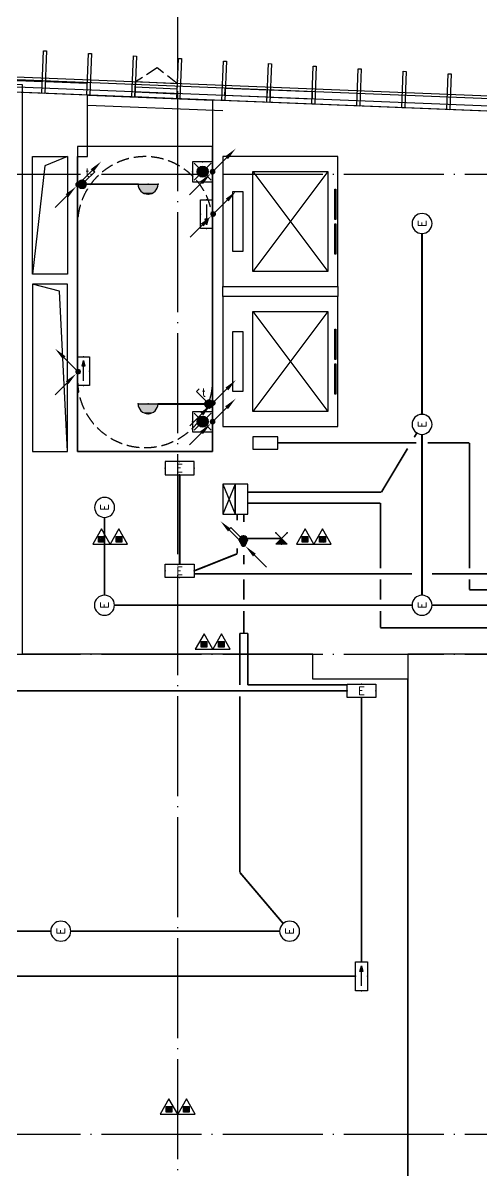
# Model space of a CAD drawing. Extents: x -2209072 to 495824, y -92434 to 572724.
# Drawn here: x 110748 to 119905, y 276504 to 299447 of the extents above; entities that cross this region are included whole.
import ezdxf
from ezdxf.enums import TextEntityAlignment as Align
from ezdxf.xclip import XClip

# ---------------------------------------------------------------- set-up
doc = ezdxf.new("R2010")
doc.units = 0
doc.header["$LTSCALE"] = 1000
doc.header["$MEASUREMENT"] = 0
for name, pattern in [('6#7#幕墙$0$DASH', [0.35, 0.25, -0.1]), ('DASH', [0.35, 0.25, -0.1]), ('X-104 6#7#平面$0$104-1112 结构$0$$AUDIT_BAD_LTYPE1', [0]), ('X-104 6#7#平面$0$DASH', [0.35, 0.25, -0.1]), ('X-104 6#7#平面$0$DOTE', [2.42, 2, -0.2, 0.02, -0.2]), ('梯段6、7$0$DASH', [0.35, 0.25, -0.1])]:
    doc.linetypes.add(name, pattern=pattern)
doc.layers.get('0').update_dxf_attribs({"linetype": 'CONTINUOUS'})
doc.layers.get('Defpoints').update_dxf_attribs({"linetype": 'CONTINUOUS'})
for name, color, linetype in [('6#7#幕墙$0$A-C_玻璃幕墙', 140, 'CONTINUOUS'), ('6#7#幕墙$0$A-C_窗', 140, 'CONTINUOUS'), ('6#7#幕墙$0$A-TECH_结构', 21, 'CONTINUOUS'), ('6#7#幕墙$0$A-金属背板', 30, 'CONTINUOUS'), ('EQUIP-照明', 3, 'CONTINUOUS'), ('EQUIP-箱柜', 3, 'CONTINUOUS'), ('LWIRE', 4, 'CONTINUOUS'), ('TEL_TEXT', 3, 'CONTINUOUS'), ('WIRE-应急', 2, 'DASH'), ('WIRE-照明', 1, 'CONTINUOUS'), ('X-104 6#7#平面$0$A-C_门', 150, 'CONTINUOUS'), ('X-104 6#7#平面$0$A-E_电梯', 171, 'CONTINUOUS'), ('X-104 6#7#平面$0$A-I_卫-洁具', 241, 'CONTINUOUS'), ('X-104 6#7#平面$0$A-SUR_看线', 231, 'CONTINUOUS'), ('X-104 6#7#平面$0$A-TECH_结构', 21, 'CONTINUOUS'), ('X-104 6#7#平面$0$A_AXIS-轴线', 36, 'X-104 6#7#平面$0$DOTE'), ('X-104 6#7#平面$0$EQUIP_消防-01', 7, 'CONTINUOUS'), ('梯段6、7$0$A-E_楼梯', 171, 'CONTINUOUS')]:
    doc.layers.add(name, color=color, linetype=linetype)
doc.layers.add('X-104 6#7#平面$0$000套内', color=226, linetype='CONTINUOUS', lineweight=30, plot=False)
doc.styles.add('_TEL_DIM', font='SIMPLEX', dxfattribs={"width": 0.8, "height": 3.5, "bigfont": 'HZTXT'})
doc.styles.get("Standard").update_dxf_attribs({"font": 'gbenor.shx', "bigfont": 'gbcbig.shx'})

# ---------------------------------------------------------------- blocks, each defined once
blk = doc.blocks.new('$equip$00001838')
blk.add_circle((0, 0), 0.5)
at = {"color": 7, "style": '_TEL_DIM'}
blk.add_attdef('$TEXT$', text='', height=0.4, dxfattribs=at).set_placement((0, 0), align=Align.MIDDLE_CENTER)
at = {"color": 7, "style": '_TEL_DIM', "flags": 1}
blk.add_attdef('A', text='', height=0.00002, dxfattribs=at).set_placement((0, 0), align=Align.MIDDLE_CENTER)
blk = doc.blocks.new('$equip$00001962')
for p, q in [((0.147, 0.356), (0.625, 0.833)), ((0.625, 0.833), (0.766, 0.692))]:
    blk.add_line(p, q)
blk.add_circle((0, 0.208), 0.208)
for p in [(-0.208, 0.208), (0, 0.417), (0, 0), (0.208, 0.208)]:
    blk.add_point(p)
for points in [[(-0.18, 0.313), (0.18, 0.313), (-0.208, 0.208), (0.208, 0.208)], [(-0.18, 0.104), (0.18, 0.104), (-0.208, 0.208), (0.208, 0.208)], [(-0.104, 0.389), (0.104, 0.389), (-0.18, 0.313), (0.18, 0.313)], [(-0.104, 0.028), (0.104, 0.028), (-0.18, 0.104), (0.18, 0.104)], [(0, 0.417), (0, 0.417), (-0.104, 0.389), (0.104, 0.389)], [(0, 0), (0, 0), (-0.104, 0.028), (0.104, 0.028)]]:
    blk.add_solid(points)
at = {"layer": 'TEL_TEXT', "style": '_TEL_DIM', "flags": 1}
blk.add_attdef('A', text='', height=0.00002, dxfattribs=at).set_placement((0, 0), align=Align.MIDDLE_CENTER)
blk = doc.blocks.new('$equip$00001154')
for p, q in [((0, 0.283), (0, -0.283)), ((0, 0.283), (0.566, -0.283)), ((0.566, 0.283), (0, -0.283))]:
    blk.add_line(p, q)
for p in [(0, 0.004), (0.283, 0), (0.566, 0.283), (0.566, -0.283)]:
    blk.add_point(p)
blk.add_solid([(0, -0.283), (0.283, 0), (0, 0.283)])
at = {"layer": 'TEL_TEXT', "style": '_TEL_DIM', "flags": 1}
blk.add_attdef('A', text='', height=0.00002, dxfattribs=at).set_placement((0, 0), align=Align.MIDDLE_CENTER)
blk = doc.blocks.new('$TelecSys$00000081')
for p, q in [((0.104, 0.104), (0.104, 0.104)), ((-1.15, -1.15), (-0.55, -0.55)), ((-0.104, -0.104), (-0.104, -0.104))]:
    blk.add_line(p, q)
at = {"const_width": 0.142}
blk.add_lwpolyline([(0.071, 0, 1), (-0.071, 0, 1)], format="xyb", close=True, dxfattribs=at)
blk.add_solid([(-0.62, -0.48), (-0.48, -0.62), (-0.1, -0.1)])
at = {"width": 0.8, "flags": 9}
blk.add_attdef('A', (0, 0), '', height=0.00002, rotation=180, dxfattribs=at)
blk = doc.blocks.new('$TelecSys$00000079')
for p, q in [((0.7, 0.7), (0, 0)), ((0.104, 0.104), (0.104, 0.104)), ((-0.104, -0.104), (-0.104, -0.104))]:
    blk.add_line(p, q)
at = {"const_width": 0.142}
blk.add_lwpolyline([(-0.071, 0, 1), (0.071, 0, 1)], format="xyb", close=True, dxfattribs=at)
blk.add_solid([(0.63, 0.77), (0.77, 0.63), (1.15, 1.15)])
at = {"width": 0.8, "flags": 9}
blk.add_attdef('A', (0, 0), '', height=0.00002, dxfattribs=at)
blk = doc.blocks.new('$equip_U$00000189(HT0843)')
at = {"color": 2}
for p, q in [((-0.72, 0.66), (-0.72, 0)), ((0.72, 0.66), (-0.72, 0.66)), ((0.72, 0), (0.72, 0.66)), ((-0.72, 0), (0.72, 0))]:
    blk.add_line(p, q, dxfattribs=at)
at = {"color": 2, "const_width": 0.0125}
for points in [[(0.72, 0.66), (0.72, 0.66), (-0.72, 0.66)], [(-0.72, 0.66), (-0.72, 0)], [(0.72, 0), (0.72, 0.66)], [(-0.72, 0), (0.72, 0)]]:
    blk.add_lwpolyline(points, dxfattribs=at)
at = {"color": 2}
blk.add_lwpolyline([(-0.72, 0.66), (-0.72, 0)], dxfattribs=at)
for p in [(0, 0.66), (-0.72, 0.33), (0, 0), (0.72, 0.33)]:
    blk.add_point(p)
at = {"color": 7, "style": '_TEL_DIM'}
blk.add_attdef('$TEXT$', text='', height=0.4, dxfattribs=at).set_placement((0, 0.33), align=Align.MIDDLE_CENTER)
at = {"color": 7, "style": '_TEL_DIM', "flags": 1}
blk.add_attdef('A', text='', height=0.000025, dxfattribs=at).set_placement((0, 0), align=Align.MIDDLE_CENTER)
blk = doc.blocks.new('$equip$00001168')
blk.add_line((-0.5, 0), (0.5, 0))
blk.add_arc((0, 0), 0.5, 180, 0)
for p in [(-0.5, 0), (0, 0), (0.5, 0), (0, -0.5)]:
    blk.add_point(p)
for points in [[(0.433, -0.25), (-0.433, -0.25), (0.5, 0), (-0.5, 0)], [(0.25, -0.433), (-0.25, -0.433), (0.433, -0.25), (-0.433, -0.25)], [(0, -0.5), (0, -0.5), (0.25, -0.433), (-0.25, -0.433)]]:
    blk.add_solid(points)
at = {"flags": 9}
blk.add_attdef('A', (0, 0), '', height=0.00002, dxfattribs=at)
blk = doc.blocks.new('$equip$00001822')
for p, q in [((0.147, 0.356), (0.625, 0.833)), ((0.625, 0.833), (0.766, 0.692))]:
    blk.add_line(p, q)
blk.add_circle((0, 0.208), 0.208)
for p in [(-0.208, 0.208), (-0.015, 0.001), (0, 0.417), (0.208, 0.208)]:
    blk.add_point(p)
for points in [[(-0.18, 0.313), (0.18, 0.313), (-0.208, 0.208), (0.208, 0.208)], [(-0.18, 0.104), (0.18, 0.104), (-0.208, 0.208), (0.208, 0.208)], [(-0.104, 0.389), (0.104, 0.389), (-0.18, 0.313), (0.18, 0.313)], [(-0.104, 0.028), (0.104, 0.028), (-0.18, 0.104), (0.18, 0.104)], [(0, 0.417), (0, 0.417), (-0.104, 0.389), (0.104, 0.389)], [(0, 0), (0, 0), (-0.104, 0.028), (0.104, 0.028)]]:
    blk.add_solid(points)
at = {"color": 7, "style": '_TEL_DIM'}
blk.add_attdef('$TEXT$', text='', height=0.4, dxfattribs=at).set_placement((0.581, 0.465), align=Align.MIDDLE_CENTER)
at = {"color": 7, "style": '_TEL_DIM', "flags": 1}
blk.add_attdef('A', text='', height=0.00002, dxfattribs=at).set_placement((0, 0), align=Align.MIDDLE_CENTER)
blk = doc.blocks.new('$equip$00002604')
blk.add_hatch(color=256).paths.add_polyline_path([(0.275, 0.5, 1), (-0.274, 0.5, 1)])
for p, q in [((-0.429, 0.929), (-0.194, 0.694)), ((0.194, 0.694), (0.429, 0.929)), ((-0.429, 0.071), (-0.194, 0.306)), ((0.194, 0.306), (0.429, 0.071))]:
    blk.add_line(p, q)
at = {"const_width": 0.02}
blk.add_lwpolyline([(-0.5, 1), (-0.5, 0), (0.5, 0), (0.5, 1), (-0.5, 1), (-0.5, 0)], dxfattribs=at)
blk.add_lwpolyline([(-0.5, 1), (-0.5, 0), (0.5, 0), (0.5, 1)], close=True)
blk.add_circle((0, 0.5), 0.275)
for p in [(0, 1), (-0.5, 0.5), (0, 0), (0.5, 0.5)]:
    blk.add_point(p)
at = {"color": 7, "style": '_TEL_DIM', "flags": 1}
blk.add_attdef('A', text='', height=0.000025, dxfattribs=at).set_placement((0, 0), align=Align.MIDDLE_CENTER)
blk = doc.blocks.new('$equip_U$00000292(HT0843)')
for p in [(0, 1), (-0.5, 0.5), (0.5, 0.5)]:
    blk.add_point(p)
blk.add_blockref('$equip$00002604', (0, 0))
at = {"color": 7, "style": '_TEL_DIM', "flags": 1}
for tag in ['A', 'REMARK']:
    blk.add_attdef(tag, text='', height=0.000025, dxfattribs=at).set_placement((0, 0), align=Align.MIDDLE_CENTER)
blk = doc.blocks.new('$equip$00002540')
blk.add_hatch(color=256).paths.add_polyline_path([(0.24, 0.372), (0.24, 0.228), (0.528, 0.3)])
for p, q in [((-0.72, 0.6), (-0.72, 0)), ((0.72, 0.6), (-0.72, 0.6)), ((0.72, 0), (0.72, 0.6)), ((-0.72, 0), (0.72, 0)), ((0.24, 0.372), (0.24, 0.228)), ((0.528, 0.3), (0.24, 0.372)), ((0.24, 0.228), (0.528, 0.3))]:
    blk.add_line(p, q)
at = {"color": 7}
blk.add_line((-0.48, 0.3), (0.48, 0.3), dxfattribs=at)
at = {"const_width": 0.02}
blk.add_lwpolyline([(-0.72, 0.6), (-0.72, 0), (0.72, 0), (0.72, 0.6), (-0.72, 0.6), (-0.72, 0)], dxfattribs=at)
for p in [(0, 0.6), (-0.72, 0.3), (0, 0), (0.72, 0.3)]:
    blk.add_point(p)
at = {"color": 7, "style": '_TEL_DIM', "flags": 1}
blk.add_attdef('A', text='', height=0.00002, dxfattribs=at).set_placement((0, 0), align=Align.MIDDLE_CENTER)
blk = doc.blocks.new('$equip$00002534')
for p, q in [((-0.72, 0.66), (-0.72, 0)), ((0.72, 0.66), (-0.72, 0.66)), ((0.72, 0), (0.72, 0.66)), ((-0.72, 0), (0.72, 0))]:
    blk.add_line(p, q)
at = {"const_width": 0.03}
blk.add_lwpolyline([(-0.72, 0.66), (-0.72, 0), (0.72, 0), (0.72, 0.66), (-0.72, 0.66), (-0.72, 0)], dxfattribs=at)
for p in [(0, 0.66), (-0.72, 0.33), (0, 0), (0.72, 0.33)]:
    blk.add_point(p)
at = {"color": 7, "style": '_TEL_DIM'}
blk.add_attdef('$TEXT$', text='', height=0.4, dxfattribs=at).set_placement((0, 0.33), align=Align.MIDDLE_CENTER)
at = {"color": 7, "style": '_TEL_DIM', "flags": 1}
blk.add_attdef('A', text='', height=0.00002, dxfattribs=at).set_placement((0, 0), align=Align.MIDDLE_CENTER)
blk = doc.blocks.new('X-104 6#7#平面$0$fdsgfh')
at = {"layer": 'X-104 6#7#平面$0$A-TECH_结构'}
blk.add_lwpolyline([(-32900, 80080), (-32900, 73050), (-35600, 73050), (-35600, 78950), (-35400, 78950), (-35400, 80181), (-53800, 80922), (-53800, 56750), (-41850, 56750), (-41850, 56750), (-5900, 56750), (-5900, 58050), (700, 58050), (700, 79350), (-5900, 79350), (-5900, 80095), (-21500, 79648), (-21500, 78950), (-21300, 78950), (-21300, 73250), (-24000, 73250), (-24000, 78950), (-23600, 78950), (-23600, 79706)], close=True, dxfattribs=at)
blk = doc.blocks.new('*U1303')
at = {"layer": 'X-104 6#7#平面$0$A_AXIS-轴线'}
blk.add_line((16800, 25700), (16800, -6500), dxfattribs=at)
for points in [[(-6500, 19200), (53815, 19200)], [(-6500, 9600), (53815, 9600)], [(-6500, 0), (53815, 0)]]:
    blk.add_lwpolyline(points, dxfattribs=at)
blk = doc.blocks.new('X-104 6#7#平面$0$drff')
at = {"layer": 'X-104 6#7#平面$0$A-TECH_结构'}
for points in [[(-22800, 7950), (-22100, 7950), (-22100, 5600), (-22800, 5600)], [(-950, 7950), (-250, 7950), (-250, 5400), (-950, 5400)], [(-7200, 4050), (-6600, 4050), (-6600, 5850), (-7200, 5850)], [(-22800, 2050), (-22100, 2050), (-22100, 5400), (-22800, 5400)], [(-950, 5300), (-250, 5300), (-250, 3300), (-950, 3300)], [(-950, 3100), (-250, 3100), (-250, 2350), (-950, 2350)], [(-8400, 200), (-7600, 200), (-7600, 2050), (-8400, 2050)]]:
    blk.add_lwpolyline(points, close=True, dxfattribs=at)
for points in [[(-22100, 7950), (-22556, 7769), (-22800, 5600)], [(-250, 5400), (-430, 7654), (-950, 7950)], [(-6600, 5800), (-6976, 5570), (-7200, 4050)], [(-22100, 2050), (-22264, 5261), (-22800, 5400)], [(-250, 3300), (-430, 5041), (-950, 5300)], [(-250, 2350), (-430, 2941), (-950, 3100)], [(-7600, 2050), (-8200, 1820), (-8400, 200)]]:
    blk.add_lwpolyline(points, dxfattribs=at)
blk = doc.blocks.new('A-电梯2623')
for p, q in [((-575, 1900), (-575, 2100)), ((-575, 2100), (625, 2100)), ((625, 2100), (625, 1900)), ((625, 1900), (-575, 1900)), ((-975, 200), (-975, 1700)), ((-975, 1700), (1025, 1700)), ((1025, 1700), (-975, 200)), ((1025, 200), (-975, 1700)), ((1025, 1700), (1025, 200)), ((1025, 200), (-975, 200))]:
    blk.add_line(p, q)
for points in [[(-1275, 0), (1325, 0), (1325, 2300), (-1275, 2300)], [(-625, 38), (-625, 59), (-18, 59), (-18, 38)], [(68, 38), (68, 59), (675, 59), (675, 38)]]:
    blk.add_lwpolyline(points, close=True)
blk = doc.blocks.new('X-104 6#7#平面$0$hgfasg')
for p, q in [((-221, 0), (221, 0)), ((-210, 202), (210, 202)), ((108, 212), (-108, 212))]:
    blk.add_line(p, q)
blk.add_lwpolyline([(-210, 202), (-221, 152), (-226, 102), (-226, 50), (-221, 0)])
for centre, radius, start, end in [((12, 562), 164, 110.4524, 162.7523), ((0, 580), 129, 46.8543, 133.1457), ((0, 595), 129, 69.5476, 110.4524), ((-12, 562), 164, 17.2477, 69.5476), ((1597, 71), 1823, 162.7523, 178.7776), ((448, 443), 602, 165.2214, 202.6263), ((23, 556), 163, 133.1457, 165.2214), ((-23, 556), 163, 14.7786, 46.8543), ((-448, 443), 602, 337.3737, 14.7786), ((-1597, 71), 1823, 1.2224, 17.2477), ((-236, 76), 463, 7.7399, 15.822), ((-236, 76), 463, 350.5377, 7.7399)]:
    blk.add_arc(centre, radius, start, end)
blk = doc.blocks.new('X-104 6#7#平面$0$meae')
for p, q in [((-215, 0), (-244, 0)), ((-210, 5), (-210, 33)), ((-177, 0), (-205, 0)), ((-100, 8), (22, 14)), ((-100, -8), (-100, 8)), ((22, -14), (22, 14)), ((-210, -32), (-210, -5)), ((-100, -8), (22, -14))]:
    blk.add_line(p, q)
at = {"const_width": 0.84}
blk.add_lwpolyline([(-210, 0, -1), (-210, 0, -1)], format="xyb", close=True, dxfattribs=at)
for points in [[(17, 81), (40, 81), (40, 51), (17, 51)], [(22, 21), (40, 21), (40, -21), (22, -21)], [(17, -81), (40, -81), (40, -51), (17, -51)]]:
    blk.add_lwpolyline(points, close=True)
blk.add_circle((-210, 0), 25.2)
blk.add_ellipse((-210, 0), major_axis=(0, -297), ratio=0.673766)
at = {"color": 8}
blk.add_open_spline([(-210, -272), (-202, -272), (-193, -271), (-177, -267), (-168, -264), (-152, -256), (-144, -251), (-128, -240), (-120, -233), (-105, -217), (-98, -208), (-85, -189), (-78, -179), (-67, -156), (-62, -144), (-53, -119), (-49, -106), (-42, -79), (-40, -65), (-36, -37), (-35, -23), (-35, 6), (-35, 21), (-38, 49), (-40, 63), (-45, 91), (-48, 104), (-56, 130), (-61, 143), (-72, 166), (-77, 177), (-90, 198), (-97, 207), (-111, 224), (-119, 232), (-135, 245), (-143, 251), (-159, 260), (-167, 264), (-184, 269), (-192, 271), (-209, 272), (-217, 272), (-234, 270), (-242, 267), (-259, 261), (-267, 257), (-283, 247), (-291, 241), (-307, 226), (-314, 218), (-328, 200), (-335, 190), (-347, 169), (-352, 158), (-362, 133), (-367, 121), (-374, 94), (-377, 81), (-382, 53), (-383, 39), (-385, 10), (-385, -4), (-384, -33), (-383, -47), (-378, -75), (-375, -89), (-368, -116), (-364, -129), (-355, -153), (-349, -165), (-337, -186), (-331, -196), (-317, -215), (-310, -223), (-294, -238), (-287, -244), (-270, -255), (-262, -260), (-246, -266), (-237, -269), (-223, -271), (-216, -272), (-210, -272)], degree=3, knots=[0, 0, 0, 0, 0.154173, 0.154173, 0.308346, 0.308346, 0.462518, 0.462518, 0.616691, 0.616691, 0.770864, 0.770864, 0.925037, 0.925037, 1.07921, 1.07921, 1.233382, 1.233382, 1.387555, 1.387555, 1.541728, 1.541728, 1.695901, 1.695901, 1.850074, 1.850074, 2.004247, 2.004247, 2.158419, 2.158419, 2.312592, 2.312592, 2.466765, 2.466765, 2.620938, 2.620938, 2.775111, 2.775111, 2.929283, 2.929283, 3.083456, 3.083456, 3.237629, 3.237629, 3.391802, 3.391802, 3.545975, 3.545975, 3.700147, 3.700147, 3.85432, 3.85432, 4.008493, 4.008493, 4.162666, 4.162666, 4.316839, 4.316839, 4.471011, 4.471011, 4.625184, 4.625184, 4.779357, 4.779357, 4.93353, 4.93353, 5.087703, 5.087703, 5.241876, 5.241876, 5.396048, 5.396048, 5.550221, 5.550221, 5.704394, 5.704394, 5.858567, 5.858567, 6.01274, 6.01274, 6.166912, 6.166912, 6.283185, 6.283185, 6.283185, 6.283185], dxfattribs=at)
blk = doc.blocks.new('X-104 6#7#平面$0$jhat')
for p, q in [((-395, -250), (-395, 250)), ((-395, 250), (-45, 250)), ((-45, 250), (-45, 12)), ((-220, 32), (-220, 5)), ((-125, 8), (12, 14)), ((-125, 8), (-125, -8)), ((12, 14), (12, -14)), ((-225, 0), (-254, 0)), ((-220, -5), (-220, -33)), ((-187, 0), (-215, 0)), ((-125, -8), (12, -14)), ((-45, -12), (-45, -250)), ((-45, -250), (-395, -250))]:
    blk.add_line(p, q)
at = {"color": 8}
blk.add_lwpolyline([(-70, -11), (-70, -225), (-370, -225), (-370, 225), (-70, 225), (-70, 11)], dxfattribs=at)
at = {"ltscale": 1000, "const_width": 0.84}
blk.add_lwpolyline([(-220, 0, 1), (-220, 0, 1)], format="xyb", close=True, dxfattribs=at)
for points in [[(7, 81), (30, 81), (30, 51), (7, 51)], [(12, -21), (30, -21), (30, 21), (12, 21)], [(7, -81), (30, -81), (30, -51), (7, -51)]]:
    blk.add_lwpolyline(points, close=True)
blk.add_circle((-220, 0), 25.2)
blk = doc.blocks.new('X-104 6#7#平面$0$A-toilet-F2$0$A-toilet-F3$0$xb')
for p, q in [((-229, 152), (-229, 0)), ((-229, 0), (229, 0)), ((178, 203), (-178, 203)), ((229, 0), (229, 152))]:
    blk.add_line(p, q)
for centre, radius, start, end in [((-6, 210), 172, 106.6069, 182.1211), ((-6, 210), 146, 87.8789, 182.1211), ((0, 343), 63.5, 1.0707, 178.9293), ((0, 203), 38.1, 0, 180), ((6, 210), 146, 357.8789, 92.1211), ((6, 210), 172, 357.8789, 73.3931), ((-178, 152), 50.8, 90, 180), ((178, 152), 50.8, 0, 90)]:
    blk.add_arc(centre, radius, start, end)
blk = doc.blocks.new('X-104 6#7#平面$0$hgfd')
at = {"color": 8}
for p, q in [((0, 267), (0, 190)), ((-38, 228), (39, 228))]:
    blk.add_line(p, q, dxfattribs=at)
for points in [[(250, 0), (-250, 0), (-250, 406, -0.414214), (-200, 456), (-120, 456), (-120, 466), (120, 466), (120, 456), (200, 456, -0.414214), (250, 406)], [(175, 50), (-175, 50, -0.414214), (-200, 75), (-200, 381, -0.414214), (-175, 406), (175, 406, -0.414214), (200, 381), (200, 75, -0.414214)], [(250, 0), (-250, 0), (-250, 25, -0.414214), (-225, 50), (225, 50, -0.414214), (250, 25)]]:
    blk.add_lwpolyline(points, format="xyb", close=True)
blk.add_lwpolyline([(120, 406), (-120, 406), (-120, 466), (120, 466)], close=True)
blk.add_lwpolyline([(120, 456), (200, 456, -0.414214), (250, 406), (250, 0), (-250, 0), (-250, 406, -0.414214), (-200, 456), (-120, 456)], format="xyb")
blk.add_lwpolyline([(150, 70), (-150, 70, -0.414214), (-200, 120), (-200, 356, -0.414214), (-150, 406), (150, 406, -0.414214), (200, 356), (200, 120, -0.414214)], format="xyb", close=True, dxfattribs=at)
for centre, radius in [((-50, 228), 10), ((0, 228), 35), ((50, 228), 10), ((-50, 128), 10), ((50, 128), 10)]:
    blk.add_circle(centre, radius)
blk.add_circle((0, 228), 25, dxfattribs=at)
blk = doc.blocks.new('X-104 6#7#平面$0$fgdgfhgh')
blk.add_line((24943, 14488), (24857, 14488))
at = {"layer": 'X-104 6#7#平面$0$A-C_门', "linetype": 'X-104 6#7#平面$0$DASH'}
blk.add_lwpolyline([(34050, 11400), (35050, 11400), (35050, 11600), (34050, 11600)], close=True, dxfattribs=at)
at = {"layer": 'X-104 6#7#平面$0$A-I_卫-洁具', "ltscale": 0.1}
for p, q in [((34402, 12085), (34395, 12139)), ((34424, 12139), (34395, 12139)), ((34418, 12085), (34402, 12085)), ((34418, 12085), (34424, 12139)), ((34702, 12085), (34695, 12139)), ((34695, 12139), (34724, 12139)), ((34702, 12085), (34718, 12085)), ((34718, 12085), (34724, 12139))]:
    blk.add_line(p, q, dxfattribs=at)
at = {"layer": 'X-104 6#7#平面$0$A-I_卫-洁具'}
for points in [[(30325, 19490), (30245, 19490, -0.414214), (30225, 19510), (30225, 19550), (30345, 19550), (30345, 19510, -0.414214)], [(30325, 18490), (30245, 18490, -0.414214), (30225, 18510), (30225, 18550), (30345, 18550), (30345, 18510, -0.414214)], [(35005, 17810), (34925, 17810, 0.414214), (34905, 17790), (34905, 17750), (35025, 17750), (35025, 17790, 0.414214)], [(35005, 16910), (34925, 16910, 0.414214), (34905, 16890), (34905, 16850), (35025, 16850), (35025, 16890, 0.414214)], [(35005, 16010), (34925, 16010, 0.414214), (34905, 15990), (34905, 15950), (35025, 15950), (35025, 15990, 0.414214)], [(31150, 15800), (30950, 15800, 0.414214), (30900, 15750), (30900, 15650), (31200, 15650), (31200, 15750, 0.414214)], [(34450, 14100), (34250, 14100, 0.414214), (34200, 14050), (34200, 13950), (34500, 13950), (34500, 14050, 0.414214)]]:
    blk.add_lwpolyline(points, format="xyb", close=True, dxfattribs=at)
at = {"layer": 'X-104 6#7#平面$0$A-I_卫-洁具', "ltscale": 0.1}
for points in [[(30300, 15650), (30300, 17450), (30900, 17450), (30900, 15650)], [(35550, 13950), (35550, 15750), (34950, 15750), (34950, 13950)], [(34050, 12550), (35050, 12550), (35050, 11950), (34050, 11950)], [(34388, 12139), (34388, 12148), (34431, 12148), (34431, 12139)], [(34731, 12139), (34731, 12148), (34688, 12148), (34688, 12139)]]:
    blk.add_lwpolyline(points, close=True, dxfattribs=at)
at = {"layer": 'X-104 6#7#平面$0$A-I_卫-洁具'}
for points in [[(30300, 17450), (30300, 15650), (30330, 15650), (30330, 17450), (30300, 17450)], [(35520, 15750), (35520, 13950), (35550, 13950), (35550, 15750), (35520, 15750)]]:
    blk.add_lwpolyline(points, dxfattribs=at)
at = {"layer": 'X-104 6#7#平面$0$A-I_卫-洁具', "ltscale": 0.1}
blk.add_lwpolyline([(34810, 12378), (34810, 12168, -0.414214), (34790, 12148), (34330, 12148, -0.414214), (34310, 12168), (34310, 12378, -0.414214), (34330, 12398), (34790, 12398, -0.414214)], format="xyb", close=True, dxfattribs=at)
at = {"layer": 'X-104 6#7#平面$0$A-TECH_结构', "linetype": 'X-104 6#7#平面$0$DASH'}
blk.add_lwpolyline([(17700, 16950), (20000, 16950), (20000, 16750), (17700, 16750)], close=True, dxfattribs=at)
at = {"layer": 'X-104 6#7#平面$0$A-E_电梯', "rotation": 90}
for p in [(20000, 18225), (20000, 15425)]:
    blk.add_blockref('A-电梯2623', p, dxfattribs=at)
at = {"layer": 'X-104 6#7#平面$0$A-E_电梯', "extrusion": (0, 0, -1), "zscale": -1, "rotation": 90}
blk.add_blockref('A-电梯2623', (-23600, 18225), dxfattribs=at)
at = {"layer": 'X-104 6#7#平面$0$A-E_电梯', "extrusion": (0, 0, -1), "zscale": -1}
blk.add_blockref('A-电梯2623', (-24925, 14450), dxfattribs=at)
at = {"layer": 'X-104 6#7#平面$0$A-I_卫-洁具', "ltscale": 0.1, "extrusion": (0, 0, -1), "zscale": -1, "rotation": 270}
for name, p in [('X-104 6#7#平面$0$A-toilet-F2$0$A-toilet-F3$0$xb', (-32650, 19350)), ('X-104 6#7#平面$0$A-toilet-F2$0$A-toilet-F3$0$xb', (-32650, 18700)), ('X-104 6#7#平面$0$hgfasg', (-35550, 18200)), ('X-104 6#7#平面$0$A-toilet-F2$0$A-toilet-F3$0$xb', (-32650, 18050)), ('X-104 6#7#平面$0$hgfasg', (-35550, 17300)), ('X-104 6#7#平面$0$hgfasg', (-35550, 16400))]:
    blk.add_blockref(name, p, dxfattribs=at)
at = {"layer": 'X-104 6#7#平面$0$A-I_卫-洁具', "ltscale": 0.1}
for name, p, rotation in [('X-104 6#7#平面$0$hgfd', (35550, 19270), 90), ('X-104 6#7#平面$0$hgfasg', (29600, 19015), 270), ('X-104 6#7#平面$0$hgfasg', (29600, 18115), 270)]:
    blk.add_blockref(name, p, dxfattribs=dict(at, rotation=rotation))
at = {"layer": 'X-104 6#7#平面$0$A-I_卫-洁具', "ltscale": 0.1, "extrusion": (0, 0, -1), "zscale": -1}
for p in [(-30400, 16900), (-30400, 16200)]:
    blk.add_blockref('X-104 6#7#平面$0$jhat', p, dxfattribs=at)
at = {"layer": 'X-104 6#7#平面$0$A-I_卫-洁具', "ltscale": 0.1}
for p in [(35450, 15200), (35450, 14500)]:
    blk.add_blockref('X-104 6#7#平面$0$meae', p, dxfattribs=at)
blk = doc.blocks.new('梯段6、7')
at = {"color": 8, "linetype": '梯段6、7$0$DASH'}
for centre, radius, start, end in [((49800, 3400), 1350, 0, 180), ((49800, -6700), 1350, 0, 180), ((49800, -9820), 1350, 180, 0), ((49800, -16500), 1350, 0, 180), ((49800, -19820), 1350, 180, 0), ((20965, -27260), 1650, 0, 180), ((49800, -27020), 1350, 0, 180), ((20965, -29600), 1650, 180, 0), ((49800, -29880), 1350, 180, 0), ((49800, -57378), 1350, 0, 180), ((20965, -58198), 1650, 0, 180), ((49800, -59458), 1350, 180, 0), ((20965, -60358), 1650, 180, 0), ((49800, -67528), 1350, 0, 180), ((20965, -68018), 1650, 0, 180), ((49800, -70128), 1350, 180, 0), ((20965, -70358), 1650, 180, 0), ((49800, -79978), 1350, 180, 0)]:
    blk.add_arc(centre, radius, start, end, dxfattribs=at)
at = {"layer": 'Defpoints'}
for points in [[(44800, 6850), (54800, 6850), (54800, -3150), (44800, -3150)], [(51150, 4950), (48450, 4950), (48450, -1150), (51150, -1150)], [(44800, -3150), (54800, -3150), (54800, -13150), (44800, -13150)], [(51150, -5150), (48450, -5150), (48450, -11250), (51150, -11250)], [(44800, -13150), (54800, -13150), (54800, -23150), (44800, -23150)], [(51150, -15150), (48450, -15150), (48450, -21250), (51150, -21250)], [(15665, -23150), (25665, -23150), (25665, -33150), (15665, -33150)], [(44800, -23150), (54800, -23150), (54800, -33150), (44800, -33150)], [(19315, -24850), (22615, -24850), (22615, -31250), (19315, -31250)], [(48450, -25150), (51150, -25150), (51150, -31250), (48450, -31250)], [(15665, -53908), (25665, -53908), (25665, -63908), (15665, -63908)], [(44800, -53908), (54800, -53908), (54800, -63908), (44800, -63908)], [(19315, -55608), (22615, -55608), (22615, -62008), (19315, -62008)], [(51150, -55908), (48450, -55908), (48450, -62008), (51150, -62008)], [(15665, -63908), (25665, -63908), (25665, -73908), (15665, -73908)], [(44800, -63908), (54800, -63908), (54800, -73908), (44800, -73908)], [(19315, -65608), (22615, -65608), (22615, -72008), (19315, -72008)], [(51150, -65908), (48450, -65908), (48450, -72008), (51150, -72008)], [(15665, -73908), (25665, -73908), (25665, -83908), (15665, -83908)], [(44800, -73908), (54800, -73908), (54800, -83908), (44800, -83908)], [(19315, -75608), (22615, -75608), (22615, -82008), (19315, -82008)], [(51150, -75908), (48450, -75908), (48450, -82008), (51150, -82008)]]:
    blk.add_lwpolyline(points, close=True, dxfattribs=at)
for points in [[(47328, -61608), (52128, -61608)], [(47328, -71608), (52128, -71608)], [(47328, -81608), (52128, -81608)]]:
    blk.add_lwpolyline(points, dxfattribs=at)
at = {"layer": '梯段6、7$0$A-E_楼梯'}
for p, q in [((49850, -16500), (49750, -16500)), ((49750, -16700), (49750, -16500)), ((49850, -18517), (49850, -16500)), ((49850, -16500), (51150, -16500)), ((49910, -16700), (49910, -16500)), ((49910, -16500), (51150, -16500)), ((51150, -17893), (51150, -16700)), ((49850, -16760), (51150, -16760)), ((49850, -17020), (51150, -17020)), ((49850, -17280), (51150, -17280)), ((49850, -17540), (51150, -17540)), ((49850, -17800), (51150, -17800)), ((50553, -18179), (51150, -17893)), ((49850, -18060), (50801, -18060)), ((50573, -18281), (51150, -18003)), ((51150, -19820), (51150, -18003)), ((49850, -18517), (50409, -18248)), ((49850, -18320), (50259, -18320)), ((49850, -18627), (50429, -18350)), ((50429, -18350), (50396, -18174)), ((50396, -18174), (50588, -18362)), ((50588, -18362), (50553, -18179)), ((50616, -18260), (51150, -18260)), ((50074, -18520), (51150, -18520)), ((49850, -19820), (49850, -18627)), ((49850, -18780), (51150, -18780)), ((49850, -19040), (51150, -19040)), ((49850, -19300), (51150, -19300)), ((49850, -19560), (51150, -19560)), ((49750, -19820), (49853, -19820)), ((49850, -19820), (51150, -19820)), ((49750, -27020), (49850, -27020)), ((65868, -53275), (106225, -53275)), ((66772, -53643), (68592, -54825)), ((66707, -53743), (68846, -55133)), ((66839, -56653), (68977, -55263)), ((65910, -56514), (63784, -56514)), ((66572, -56634), (63784, -56634)), ((66542, -56514), (65910, -56514)), ((66542, -56677), (68846, -58173)), ((66772, -56683), (68592, -57865)), ((66802, -59525), (64634, -59525)), ((66792, -59525), (106225, -59525)), ((49690, -78442), (49690, -77318)), ((49690, -77318), (49910, -77318)), ((49750, -78418), (49750, -77378)), ((49750, -77378), (49850, -77378)), ((49850, -77378), (49850, -80038)), ((49910, -77318), (49910, -80038)), ((48450, -80108), (48450, -80048)), ((49910, -80038), (49850, -80038))]:
    blk.add_line(p, q, dxfattribs=at)
for points in [[(49690, -19880), (49910, -19880), (49910, -16440), (49690, -16440), (49690, -19880)], [(49690, -29360), (49690, -26960), (49910, -26960), (49910, -29880)], [(51150, -29880), (51150, -29620)], [(66542, -53444), (66542, -53275), (66154, -53275)], [(66542, -53305), (66542, -53705), (66342, -53705), (66342, -53305)], [(68882, -54964), (68882, -54795), (68622, -54795), (68622, -54626), (68362, -54626), (68362, -54457), (68102, -54457), (68102, -54288), (67842, -54288), (67842, -54119), (67582, -54119), (67582, -53950), (67322, -53950), (67322, -53781), (67062, -53781), (67062, -53613), (66802, -53613), (66802, -53444), (66542, -53444)], [(68852, -54964), (68852, -54825), (68592, -54825), (68592, -54656), (68332, -54656), (68332, -54487), (68072, -54487), (68072, -54318), (67812, -54318), (67812, -54149), (67552, -54149), (67552, -53980), (67292, -53980), (67292, -53811), (67032, -53811), (67032, -53643), (66772, -53643), (66772, -53474), (66542, -53474)], [(66802, -56484), (66802, -56315), (67062, -56315), (67062, -56146), (67322, -56146), (67322, -55977), (67582, -55977), (67582, -55808), (67842, -55808), (67842, -55640), (68102, -55640), (68102, -55471), (68362, -55471), (68362, -55302), (68622, -55302), (68622, -55133), (68882, -55133), (68882, -54964), (69142, -54964)], [(66832, -56484), (66832, -56345), (67092, -56345), (67092, -56176), (67352, -56176), (67352, -56007), (67612, -56007), (67612, -55838), (67872, -55838), (67872, -55670), (68132, -55670), (68132, -55501), (68392, -55501), (68392, -55332), (68652, -55332), (68652, -55163), (68912, -55163), (68912, -54994), (69142, -54994)], [(69112, -54994), (69112, -55394), (68912, -55394), (68912, -54994)], [(68882, -58004), (68882, -57835), (68622, -57835), (68622, -57667), (68362, -57667), (68362, -57498), (68102, -57498), (68102, -57329), (67842, -57329), (67842, -57160), (67582, -57160), (67582, -56991), (67322, -56991), (67322, -56822), (67062, -56822), (67062, -56653), (66802, -56653), (66802, -56484), (66542, -56484)], [(68852, -58004), (68852, -57865), (68592, -57865), (68592, -57697), (68332, -57697), (68332, -57528), (68072, -57528), (68072, -57359), (67812, -57359), (67812, -57190), (67552, -57190), (67552, -57021), (67292, -57021), (67292, -56852), (67032, -56852), (67032, -56683), (66772, -56683), (66772, -56514), (66542, -56514)], [(66772, -56514), (66772, -56914), (66572, -56914), (66572, -56514)], [(66802, -59525), (66802, -59356), (67062, -59356), (67062, -59187), (67322, -59187), (67322, -59018), (67582, -59018), (67582, -58849), (67842, -58849), (67842, -58680), (68102, -58680), (68102, -58511), (68362, -58511), (68362, -58342), (68622, -58342), (68622, -58173), (68882, -58173), (68882, -58004), (69142, -58004)]]:
    blk.add_lwpolyline(points, dxfattribs=at)
for p in [(66792, -53444), (66792, -53613), (66792, -53781), (66792, -53950), (66792, -54119), (66792, -54288), (66792, -54457), (66792, -54626), (66792, -54795), (66792, -54964), (66792, -55133), (66792, -55302), (66792, -55471), (66792, -55640), (66792, -55808), (66792, -55977), (66792, -56146), (66792, -56315), (66792, -56484), (66792, -56653), (66792, -56822), (66792, -56991), (66792, -57160), (66792, -57329), (66792, -57498), (66792, -57667), (66792, -57835), (66792, -58004), (66792, -58173), (66792, -58342), (66792, -58511), (66792, -58680), (66792, -58849), (66792, -59018), (66792, -59187), (66792, -59356)]:
    blk.add_point(p, dxfattribs=at)
blk = doc.blocks.new('*U1672')
blk.add_lwpolyline([(-1360, 0), (-520, 0), (-520, -150), (-1360, -150)], close=True)
blk = doc.blocks.new('6#7#幕墙$0$hjsdlkjshdjkshdkjsd')
at = {"layer": '6#7#幕墙$0$A-C_玻璃幕墙'}
for points in [[(111186, 417058), (111126, 417060), (111160, 417910), (111220, 417907)], [(112085, 417022), (112025, 417024), (112059, 417858), (112119, 417856)], [(112984, 416985), (112925, 416988), (112958, 417807), (113017, 417805)], [(113884, 416949), (113824, 416952), (113856, 417756), (113916, 417754)], [(114783, 416913), (114723, 416916), (114755, 417705), (114815, 417702)], [(115682, 416877), (115622, 416879), (115654, 417654), (115713, 417651)], [(116582, 416841), (116522, 416843), (116552, 417603), (116612, 417600)], [(117481, 416805), (117421, 416807), (117451, 417551), (117511, 417549)], [(118380, 416768), (118320, 416771), (118350, 417500), (118409, 417498)], [(119279, 416732), (119219, 416735), (119248, 417449), (119308, 417447)]]:
    blk.add_lwpolyline(points, close=True, dxfattribs=at)
at = {"layer": '6#7#幕墙$0$A-金属背板'}
for points in [[(111136, 417299), (111135, 417289), (110296, 417323), (110296, 417333)], [(112035, 417263), (112034, 417253), (111195, 417287), (111196, 417297)]]:
    blk.add_lwpolyline(points, close=True, dxfattribs=at)
at = {"layer": '6#7#幕墙$0$A-C_玻璃幕墙'}
for p, rotation in [((114267, 417034), 177.6960425482594), ((115167, 416998), 177.6978996523305)]:
    blk.add_blockref('*U1672', p, dxfattribs=dict(at, rotation=rotation))
blk = doc.blocks.new('6#7#幕墙$0$fdsgdfgfh')
at = {"layer": '6#7#幕墙$0$A-C_窗'}
for p, q in [((0, 0), (12, 300)), ((851, 266), (12, 300)), ((839, -34), (851, 266)), ((4, 100), (843, 66)), ((8, 200), (847, 166)), ((839, -34), (0, 0))]:
    blk.add_line(p, q, dxfattribs=at)
at = {"layer": '6#7#幕墙$0$A-C_窗', "linetype": '6#7#幕墙$0$DASH'}
blk.add_lwpolyline([(851, 266), (444, 583), (12, 300)], dxfattribs=at)
blk = doc.blocks.new('6#7#幕墙')
at = {"layer": '6#7#幕墙$0$A-C_玻璃幕墙'}
for points in [[(93340, 299056), (93340, 274272), (141840, 274272), (141840, 275572), (148440, 275572), (148440, 297472), (141840, 297472), (141840, 298226), (125545, 297760)], [(93390, 299004), (93390, 274322), (141790, 274322), (141790, 275622), (148390, 275622), (148390, 297422), (141790, 297422), (141790, 298174), (125544, 297710)], [(93540, 298848), (93540, 274472), (141640, 274472), (141640, 275772), (148240, 275772), (148240, 297272), (141640, 297272), (141640, 298020), (125544, 297560)]]:
    blk.add_lwpolyline(points, close=True, dxfattribs=at)
at = {"layer": '6#7#幕墙$0$A-TECH_结构'}
blk.add_lwpolyline([(93640, 298744), (93640, 274572), (141540, 274572), (141540, 275872), (148140, 275872), (148140, 297172), (141540, 297172), (141540, 297917), (125543, 297461), (93640, 298744)], dxfattribs=at)
at = {"layer": '6#7#幕墙$0$A-C_玻璃幕墙'}
blk.add_blockref('6#7#幕墙$0$fdsgdfgfh', (112985, 297966), dxfattribs=at)
at = {"layer": '6#7#幕墙$0$A-C_窗'}
blk.add_blockref('6#7#幕墙$0$hjsdlkjshdjkshdkjsd', (0, -119020), dxfattribs=at)
blk = doc.blocks.new('X-104 6#7#平面$0$$TWTSYS$00000546')
h = blk.add_hatch()
h.set_pattern_fill('ANSI31', color=256, scale=200, style=0)
h.set_pattern_definition([(45, (-38543.802, -6670.83), (-17.67767, 17.67767), [])])
h.paths.add_polyline_path([(-65, 174), (65, 174), (65, 44), (-65, 44)])
for points in [[(0, 344), (-198, 0), (198, 0)], [(-65, 174), (65, 174), (65, 44), (-65, 44)]]:
    blk.add_lwpolyline(points, close=True)
blk = doc.blocks.new('X-104 6#7#平面$0$灭火器2')
at = {"layer": 'X-104 6#7#平面$0$EQUIP_消防-01', "xscale": 0.88, "yscale": 0.88, "zscale": 0.88, "rotation": 90}
for p in [(-4049632, -27064), (-4049632, -27413)]:
    blk.add_blockref('X-104 6#7#平面$0$$TWTSYS$00000546', p, dxfattribs=at)
blk = doc.blocks.new('X-104 6#7#平面$0$A$C61334207')
at = {"layer": 'X-104 6#7#平面$0$EQUIP_消防-01', "rotation": 270}
for p in [(139730, -3760608), (143800, -3760608), (141780, -3762708), (141080, -3772008)]:
    blk.add_blockref('X-104 6#7#平面$0$灭火器2', p, dxfattribs=at)
blk = doc.blocks.new('X-104 6#7#平面')
at = {"layer": 'X-104 6#7#平面$0$000套内'}
for points in [[(116540, 286823), (110740, 286823), (110740, 298206), (93490, 298900), (93490, 274423), (118440, 274423), (118440, 286323), (116540, 286323), (116540, 286823)], [(133690, 297843), (133690, 288723), (133790, 288723), (133790, 286823), (127815, 286823), (127815, 286323), (125915, 286323), (125915, 286823), (118440, 286823), (118440, 274423), (141690, 274423), (141690, 275723), (148290, 275723), (148290, 297323), (141690, 297323), (141690, 298071), (133690, 297843)]]:
    blk.add_lwpolyline(points, dxfattribs=at)
at = {"layer": 'X-104 6#7#平面$0$A-SUR_看线'}
for p, q in [((112047, 297803), (114740, 297695)), ((112055, 298003), (114540, 297903))]:
    blk.add_line(p, q, dxfattribs=at)
at = {"linetype": 'X-104 6#7#平面$0$104-1112 结构$0$$AUDIT_BAD_LTYPE1'}
blk.add_blockref('X-104 6#7#平面$0$A$C61334207', (0, 0), dxfattribs=at)
for name, p in [('6#7#幕墙', (0, 0)), ('*U1303', (97040, 277223))]:
    blk.add_blockref(name, p)
ref = blk.add_blockref('梯段6、7', (63390, 302123))
XClip(ref).set_block_clipping_path([(48450.0031136706, -11249.9999999365), (51150.0031136803, -5149.9999999365)])
at = {"layer": 'X-104 6#7#平面$0$A-TECH_结构'}
for name, p in [('X-104 6#7#平面$0$fdsgfh', (147440, 217823)), ('X-104 6#7#平面$0$drff', (133740, 288823)), ('X-104 6#7#平面$0$fgdgfhgh', (97040, 277223))]:
    blk.add_blockref(name, p, dxfattribs=at)

msp = doc.modelspace()

# ---------------------------------------------------------------- linework, layer by layer
at = {"layer": 'EQUIP-箱柜'}
for p, q in [((114740, 290222), (114990, 289622)), ((114990, 290222), (114740, 289622))]:
    msp.add_line(p, q, dxfattribs=at)
for points in [[(115840, 291172), (115340, 291172), (115340, 290922), (115840, 290922)], [(114740, 290222), (114740, 289622), (114990, 289622), (114990, 290222)], [(114990, 290222), (114990, 289622), (115240, 289622), (115240, 290222)]]:
    msp.add_lwpolyline(points, close=True, dxfattribs=at)
at = {"layer": 'WIRE-应急', "linetype": 'DASH'}
msp.add_line((115243, 287238), (115084, 287238), dxfattribs=at)
at = {"layer": 'WIRE-应急', "linetype": 'DASH', "const_width": 35}
for points in [[(118725, 291618), (118725, 295235)], [(118570, 291160), (118622, 291247)], [(118725, 291218), (118725, 288001)], [(117914, 290063), (118436, 290935)], [(113880, 288619), (113880, 290410)], [(115240, 290063), (117914, 290063)], [(115240, 289843), (117894, 289843)], [(117894, 289843), (117894, 288541)], [(112377, 288001), (112377, 289557)], [(115028, 289622), (115028, 289502)], [(115163, 289622), (115163, 289595)], [(115163, 289595), (115163, 289468)], [(115914, 289136), (115234, 289136)], [(115028, 288829), (114168, 288487)], [(115028, 288938), (115028, 288829)], [(115163, 288808), (115163, 288622)], [(118525, 288428), (114168, 288428)], [(120447, 288428), (118925, 288428)], [(115163, 288316), (115163, 287913)], [(117894, 288316), (117894, 287913)], [(118525, 287801), (112577, 287801)], [(115163, 287688), (115163, 287235)], [(117894, 287688), (117894, 287349)], [(123767, 287801), (118925, 287801)], [(115084, 287238), (115084, 286203)], [(115243, 287238), (115243, 286208)], [(117894, 287349), (125229, 287349)], [(117226, 286090), (110402, 286090)], [(115243, 286208), (117226, 286208)], [(115084, 285978), (115084, 282456)], [(117514, 285958), (117514, 280668)], [(115084, 282456), (115950, 281435)], [(111304, 281282), (107879, 281282)], [(115879, 281282), (111704, 281282)], [(117394, 280380), (110512, 280380)]]:
    msp.add_lwpolyline(points, dxfattribs=at)
at = {"layer": 'WIRE-照明', "linetype": 'Continuous', "const_width": 35}
for points in [[(113048, 296222), (112017, 296222)], [(113448, 291825), (114383, 291825)], [(115840, 291047), (118612, 291047)], [(118837, 291047), (119674, 291047)], [(119674, 291047), (119674, 288541)], [(119674, 288316), (119674, 288111)], [(119674, 288111), (123855, 288111)]]:
    msp.add_lwpolyline(points, dxfattribs=at)

# ---------------------------------------------------------------- block references
msp.add_blockref('X-104 6#7#平面', (0, 0))
at = {"layer": 'EQUIP-照明', "yscale": 400, "zscale": 400}
for name, p, xscale, rotation in [('$equip_U$00000292(HT0843)', (114539, 296472), 400, 89.99999999996001), ('$equip$00002540', (114539, 295622), -400, 90.00000000000007), ('$equip$00002540', (111839, 292483), -400, 270), ('$equip_U$00000292(HT0843)', (114539, 291472), 400, 89.99999999996001), ('$equip$00001154', (115914, 289022), -400, 270), ('$equip$00002540', (117394, 280380), -400, 270)]:
    msp.add_blockref(name, p, dxfattribs=dict(at, xscale=xscale, rotation=rotation))
at = {"layer": 'EQUIP-照明'}
ref = msp.add_blockref('$equip$00001822', (111850, 296222), dxfattribs=dict(at, xscale=-400, yscale=400, zscale=400, rotation=270))
ref.add_attrib('$TEXT$', 't', dxfattribs={"layer": '0', "color": 7, "height": 160, "style": '_TEL_DIM'}).set_placement((112036, 296455), align=Align.MIDDLE_CENTER)
at = {"layer": 'EQUIP-照明', "yscale": 400, "zscale": 400}
for name, p, xscale in [('$equip$00001168', (113248, 296222), 400), ('$equip$00001168', (113248, 291831), 400), ('$equip$00001962', (115156, 289022), -400)]:
    msp.add_blockref(name, p, dxfattribs=dict(at, xscale=xscale))
at = {"layer": 'EQUIP-照明'}
ref = msp.add_blockref('$equip$00001838', (118725, 295435), dxfattribs=dict(at, xscale=-400, yscale=400, zscale=400, rotation=270))
ref.add_attrib('$TEXT$', 'E', dxfattribs={"layer": '0', "color": 7, "height": 160, "rotation": 90, "style": '_TEL_DIM'}).set_placement((118725, 295435), align=Align.MIDDLE_CENTER)
ref = msp.add_blockref('$equip$00001822', (114550, 291825), dxfattribs=dict(at, xscale=400, yscale=400, zscale=400, rotation=90.00000000000001))
ref.add_attrib('$TEXT$', 't', dxfattribs={"layer": '0', "color": 7, "height": 160, "style": '_TEL_DIM'}).set_placement((114364, 292058), align=Align.MIDDLE_CENTER)
ref = msp.add_blockref('$equip$00001838', (118725, 291418), dxfattribs=dict(at, xscale=-400, yscale=400, zscale=400, rotation=270))
ref.add_attrib('$TEXT$', 'E', dxfattribs={"layer": '0', "color": 7, "height": 160, "rotation": 90, "style": '_TEL_DIM'}).set_placement((118725, 291418), align=Align.MIDDLE_CENTER)
at = {"layer": 'EQUIP-照明', "xscale": 400, "yscale": 400, "zscale": 400}
msp.add_blockref('$equip_U$00000189(HT0843)', (113880, 290410), dxfattribs=at).add_auto_attribs({'$TEXT$': 'E'})
at = {"layer": 'EQUIP-照明'}
ref = msp.add_blockref('$equip$00001838', (112380, 289757), dxfattribs=dict(at, xscale=-400, yscale=400, zscale=400, rotation=270))
ref.add_attrib('$TEXT$', 'E', dxfattribs={"layer": '0', "color": 7, "height": 160, "rotation": 90, "style": '_TEL_DIM'}).set_placement((112380, 289757), align=Align.MIDDLE_CENTER)
ref = msp.add_blockref('$equip_U$00000189(HT0843)', (113880, 288355), dxfattribs=dict(at, xscale=-400, yscale=400, zscale=400))
ref.add_attrib('$TEXT$', 'E', dxfattribs={"layer": '0', "color": 7, "height": 160, "style": '_TEL_DIM'}).set_placement((113880, 288487), align=Align.MIDDLE_CENTER)
ref = msp.add_blockref('$equip$00001838', (112377, 287801), dxfattribs=dict(at, xscale=-400, yscale=400, zscale=400, rotation=270))
ref.add_attrib('$TEXT$', 'E', dxfattribs={"layer": '0', "color": 7, "height": 160, "rotation": 90, "style": '_TEL_DIM'}).set_placement((112377, 287801), align=Align.MIDDLE_CENTER)
ref = msp.add_blockref('$equip$00001838', (118725, 287801), dxfattribs=dict(at, xscale=-400, yscale=400, zscale=400, rotation=270))
ref.add_attrib('$TEXT$', 'E', dxfattribs={"layer": '0', "color": 7, "height": 160, "rotation": 90, "style": '_TEL_DIM'}).set_placement((118725, 287801), align=Align.MIDDLE_CENTER)
ref = msp.add_blockref('$equip$00002534', (117514, 286222), dxfattribs=dict(at, xscale=-400, yscale=400, zscale=400, rotation=180))
ref.add_attrib('$TEXT$', 'E', dxfattribs={"layer": '0', "color": 7, "height": 160, "style": '_TEL_DIM'}).set_placement((117514, 286090), align=Align.MIDDLE_CENTER)
ref = msp.add_blockref('$equip$00001838', (111504, 281282), dxfattribs=dict(at, xscale=-400, yscale=400, zscale=400, rotation=270))
ref.add_attrib('$TEXT$', 'E', dxfattribs={"layer": '0', "color": 7, "height": 160, "rotation": 90, "style": '_TEL_DIM'}).set_placement((111504, 281282), align=Align.MIDDLE_CENTER)
ref = msp.add_blockref('$equip$00001838', (116079, 281282), dxfattribs=dict(at, xscale=-400, yscale=400, zscale=400, rotation=270))
ref.add_attrib('$TEXT$', 'E', dxfattribs={"layer": '0', "color": 7, "height": 160, "rotation": 90, "style": '_TEL_DIM'}).set_placement((116079, 281282), align=Align.MIDDLE_CENTER)
at = {"layer": 'LWIRE', "yscale": 400, "zscale": 400}
for name, p, xscale in [('$TelecSys$00000079', (114539, 296472), 400), ('$TelecSys$00000079', (111850, 296214), 400), ('$TelecSys$00000081', (114539, 296472), 400), ('$TelecSys$00000081', (111850, 296214), 400), ('$TelecSys$00000079', (114550, 295624), 400), ('$TelecSys$00000081', (114550, 295624), 400), ('$TelecSys$00000079', (111850, 292472), -400), ('$TelecSys$00000081', (111850, 292472), 400), ('$TelecSys$00000079', (114544, 291846), 400), ('$TelecSys$00000081', (114544, 291846), 400), ('$TelecSys$00000079', (114539, 291472), 400), ('$TelecSys$00000081', (114539, 291472), 400), ('$TelecSys$00000079', (115156, 289022), -400), ('$TelecSys$00000081', (115156, 289022), -400)]:
    msp.add_blockref(name, p, dxfattribs=dict(at, xscale=xscale))

doc.saveas('drawing.dxf')
